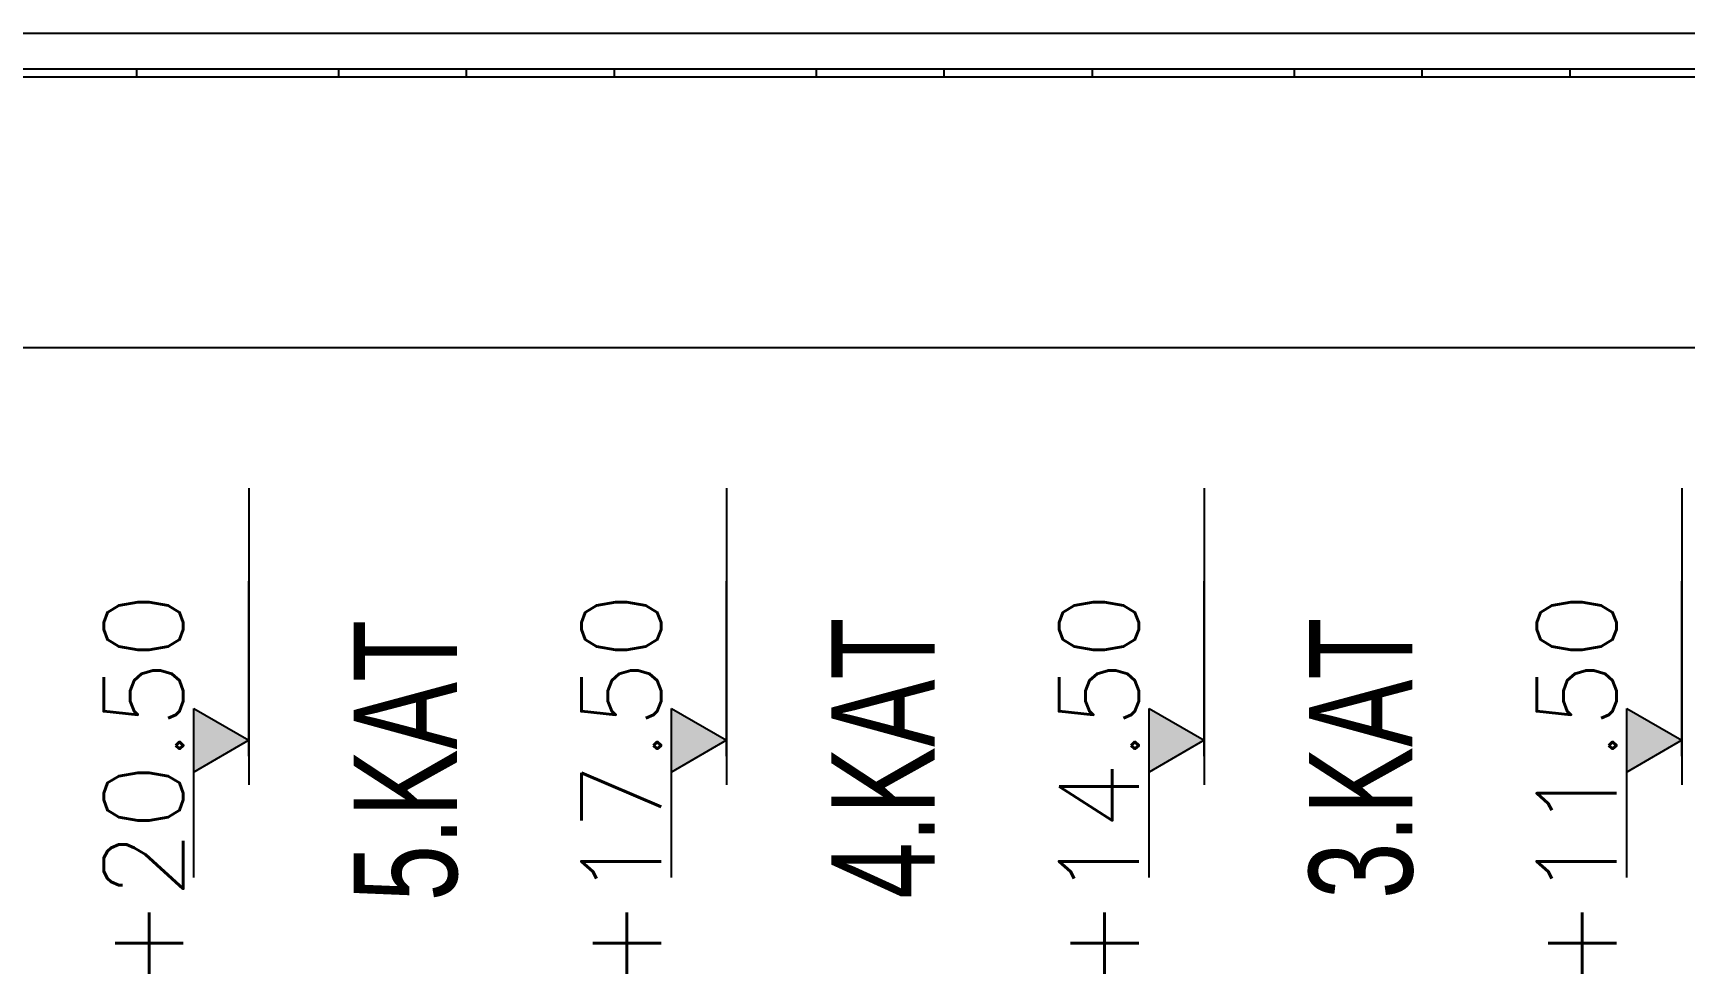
# Model space of a CAD drawing. Header units: inches. Extents: x -7543 to -822, y 102837 to 190349.
# Drawn here: x -836.9431 to -836.8912, y 102837.2061 to 102837.2357 of the extents above; entities that cross this region are included whole.
import ezdxf
from ezdxf.enums import TextEntityAlignment as Align

# ---------------------------------------------------------------- set-up
doc = ezdxf.new("R2010")
doc.units = ezdxf.units.IN
doc.header["$MEASUREMENT"] = 0
doc.linetypes.add('ACAD_ISO07W100', pattern=[3, 0, -3])
doc.layers.add('TARAMA', color=8, linetype='Continuous', lineweight=25)
doc.styles.add('MEKAN', font='arial.ttf', dxfattribs={"width": 0.7, "height": 30})
doc.styles.add('ÖLÇÜ', font='simplex.shx')

msp = doc.modelspace()

# ---------------------------------------------------------------- hatches: boundary and pattern name
at = {"layer": 'TARAMA'}
for points in [[(-836.9380135349583, 102837.214467602), (-836.9380135349583, 102837.212467602), (-836.9362814841506, 102837.213467602)], [(-836.9230135349583, 102837.214467602), (-836.9230135349583, 102837.212467602), (-836.9212814841508, 102837.213467602)], [(-836.9080135349583, 102837.214467602), (-836.9080135349583, 102837.212467602), (-836.9062814841507, 102837.213467602)], [(-836.8930135349583, 102837.214467602), (-836.8930135349583, 102837.212467602), (-836.8912814841507, 102837.213467602)]]:
    msp.add_hatch(color=2, dxfattribs=at).paths.add_polyline_path(points)

# ---------------------------------------------------------------- linework, layer by layer
for p, q in [((-836.9511314841507, 102837.2356786136), (-836.8251564841507, 102837.2356786136)), ((-836.9503814841507, 102837.2345536136), (-836.9355314841507, 102837.2345536136)), ((-836.9503814841507, 102837.2343036136), (-836.9355314841507, 102837.2343036136)), ((-836.939794690074, 102837.2343036136), (-836.939794690074, 102837.2345536136)), ((-836.9371314841508, 102837.2345536136), (-836.9205314841507, 102837.2345536136)), ((-836.9371314841508, 102837.2343036136), (-836.9205314841507, 102837.2343036136)), ((-836.9334514921827, 102837.2343036136), (-836.9334514921827, 102837.2345536136)), ((-836.9294427981388, 102837.2343036136), (-836.9294427981388, 102837.2345536136)), ((-836.9247946900739, 102837.2343036136), (-836.9247946900739, 102837.2345536136)), ((-836.9221314841507, 102837.2345536136), (-836.9055314841507, 102837.2345536136)), ((-836.9221314841507, 102837.2343036136), (-836.9055314841507, 102837.2343036136)), ((-836.9184514921828, 102837.2343036136), (-836.9184514921828, 102837.2345536136)), ((-836.9184514921828, 102837.2343036136), (-836.9184514921828, 102837.2345536136)), ((-836.9144427981388, 102837.2343036136), (-836.9144427981388, 102837.2345536136)), ((-836.9097946900739, 102837.2343036136), (-836.9097946900739, 102837.2345536136)), ((-836.9071314841507, 102837.2345536136), (-836.8905314841506, 102837.2345536136)), ((-836.9071314841507, 102837.2343036136), (-836.8905314841506, 102837.2343036136)), ((-836.9034514921827, 102837.2343036136), (-836.9034514921827, 102837.2345536136)), ((-836.8994427981388, 102837.2343036136), (-836.8994427981388, 102837.2345536136)), ((-836.8947946900739, 102837.2343036136), (-836.8947946900739, 102837.2345536136)), ((-836.8921314841507, 102837.2345536136), (-836.8755314841508, 102837.2345536136)), ((-836.8921314841507, 102837.2343036136), (-836.8755314841508, 102837.2343036136)), ((-836.9557814841507, 102837.2258036136), (-836.8446814841507, 102837.2258036136))]:
    msp.add_line(p, q, dxfattribs=at)
at = {"layer": 'TARAMA', "color": 2, "linetype": 'ACAD_ISO07W100', "ltscale": 3}
for p, q in [((-836.9362814841506, 102837.2213873418), (-836.9362814841506, 102837.2120683882)), ((-836.9212814841508, 102837.2213873418), (-836.9212814841508, 102837.2120683882)), ((-836.9062814841507, 102837.2213873418), (-836.9062814841507, 102837.2120683882)), ((-836.8912814841507, 102837.2213873418), (-836.8912814841507, 102837.2120683882))]:
    msp.add_line(p, q, dxfattribs=at)
at = {"layer": 'TARAMA', "color": 2}
for p, q in [((-836.9362814841506, 102837.212967602), (-836.9362814841506, 102837.218467602)), ((-836.9212814841508, 102837.212967602), (-836.9212814841508, 102837.218467602)), ((-836.9062814841507, 102837.212967602), (-836.9062814841507, 102837.218467602)), ((-836.8912814841507, 102837.212967602), (-836.8912814841507, 102837.218467602)), ((-836.9380135349583, 102837.214467602), (-836.9362814841506, 102837.213467602)), ((-836.9380135349583, 102837.2091607903), (-836.9380135349583, 102837.214467602)), ((-836.9230135349583, 102837.214467602), (-836.9212814841508, 102837.213467602)), ((-836.9230135349583, 102837.2091607903), (-836.9230135349583, 102837.214467602)), ((-836.9080135349583, 102837.214467602), (-836.9062814841507, 102837.213467602)), ((-836.9080135349583, 102837.2091607903), (-836.9080135349583, 102837.214467602)), ((-836.8930135349583, 102837.214467602), (-836.8912814841507, 102837.213467602)), ((-836.8930135349583, 102837.2091607903), (-836.8930135349583, 102837.214467602)), ((-836.9362814841506, 102837.213467602), (-836.9380135349583, 102837.212467602)), ((-836.9212814841508, 102837.213467602), (-836.9230135349583, 102837.212467602)), ((-836.9062814841507, 102837.213467602), (-836.9080135349583, 102837.212467602)), ((-836.8912814841507, 102837.213467602), (-836.8930135349583, 102837.212467602))]:
    msp.add_line(p, q, dxfattribs=at)

# ---------------------------------------------------------------- texts
at = {"layer": 'TARAMA', "color": 2, "style": 'MEKAN', "width": 0.7}
for s, p in [('5.KAT', (-836.9297428412694, 102837.2084077252)), ('4.KAT', (-836.9147428412695, 102837.2084868692)), ('3.KAT', (-836.8997428412695, 102837.2084853173))]:
    msp.add_text(s, height=0.00325, rotation=90, dxfattribs=at).set_placement(p)
at = {"layer": 'TARAMA', "color": 2, "style": 'ÖLÇÜ'}
for tag, p in [('+20.50', (-836.9383388188887, 102837.2119116574)), ('+17.50', (-836.9233388188886, 102837.2119116574)), ('+14.50', (-836.9083388188886, 102837.2119116574)), ('+11.50', (-836.8933388188887, 102837.2119116574))]:
    msp.add_attdef(tag, text='%%p0.00', height=0.0025, rotation=90, dxfattribs=at).set_placement(p, align=Align.CENTER)

doc.saveas('drawing.dxf')
